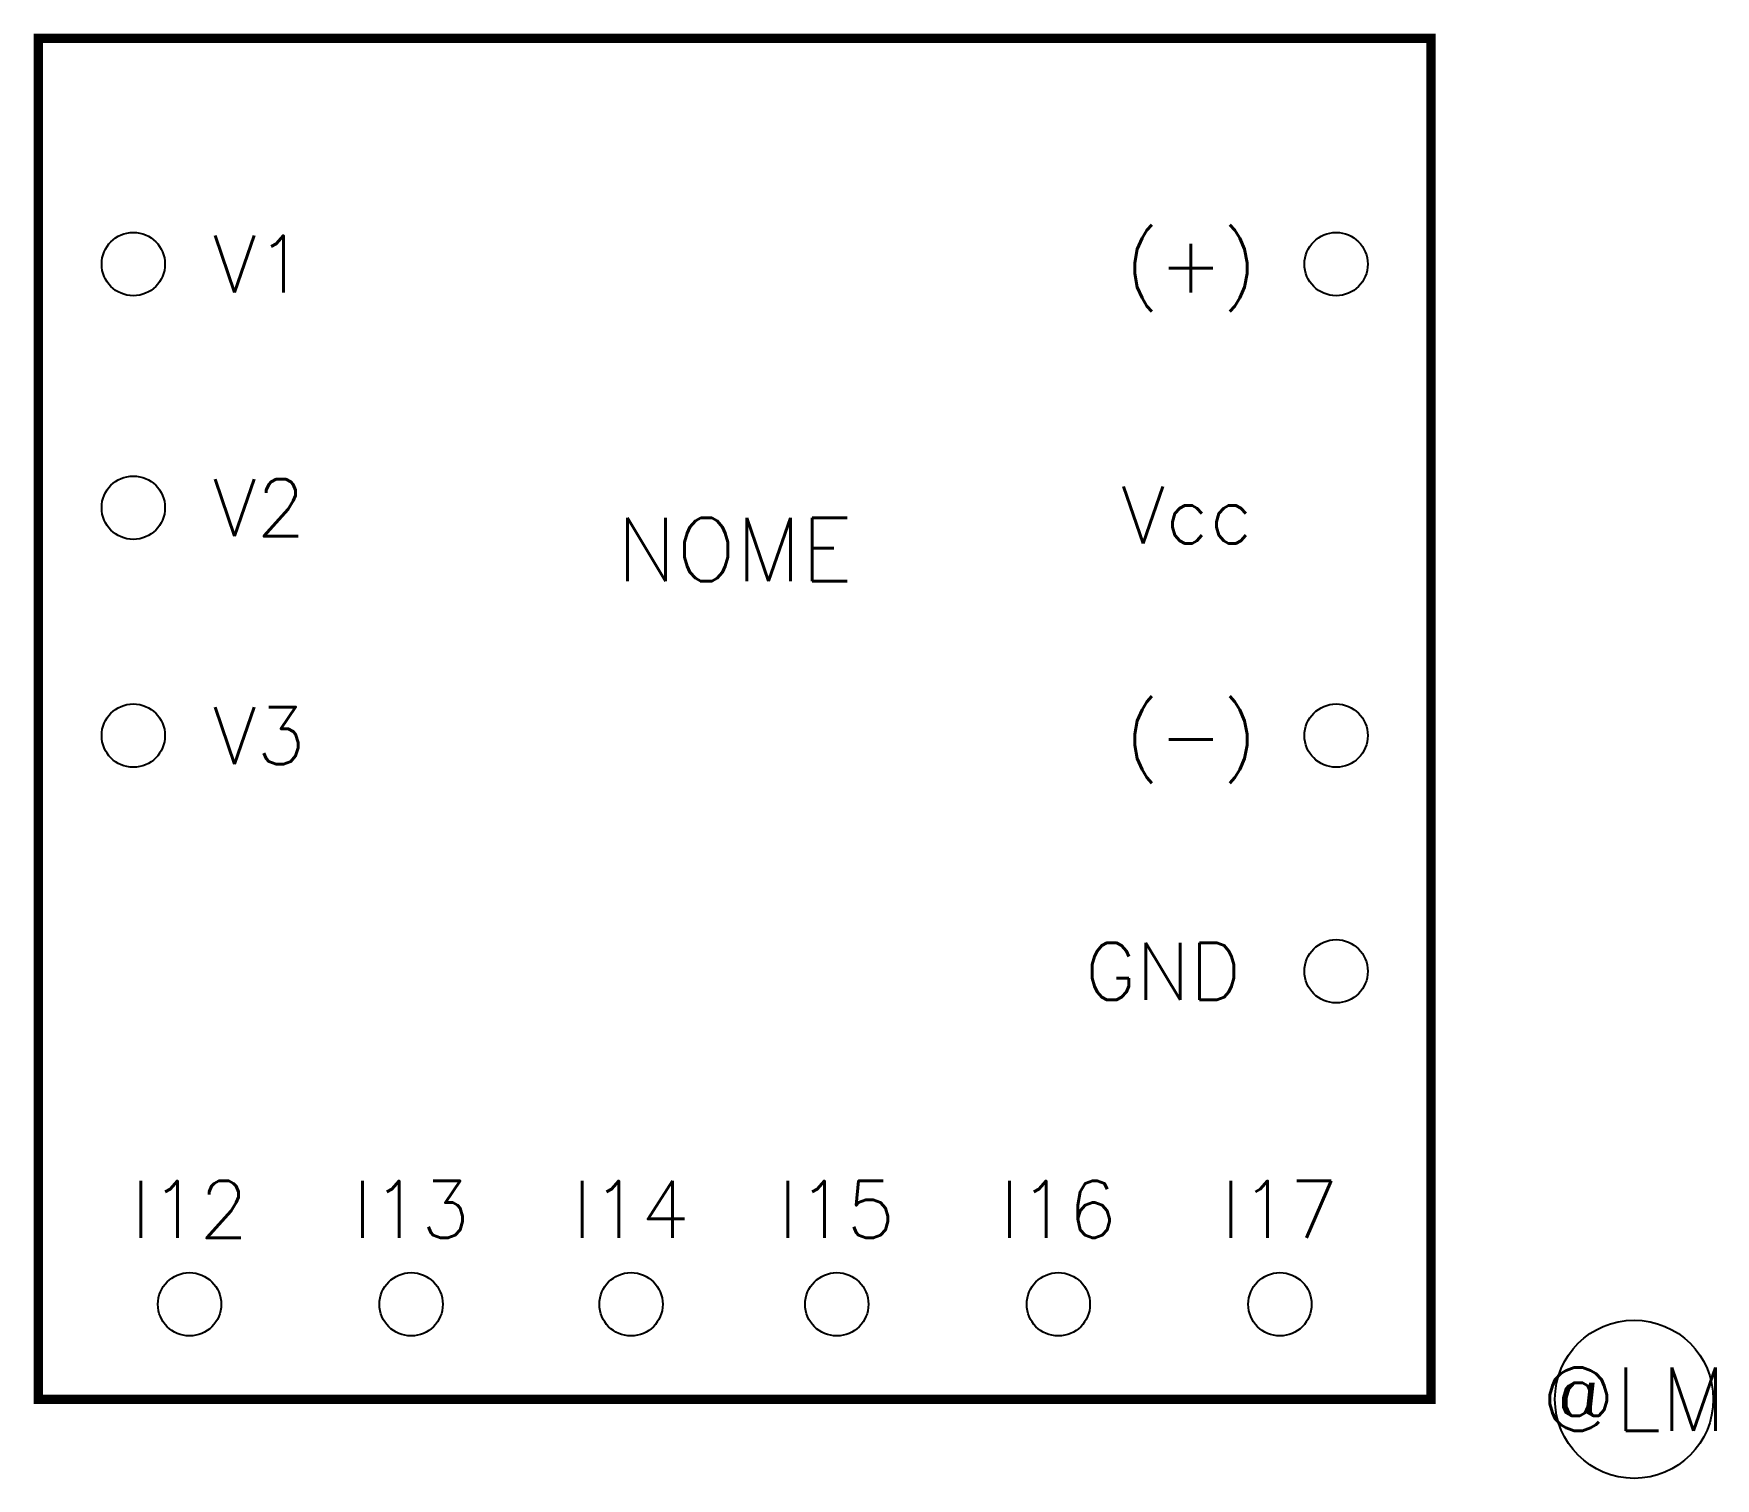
# Model space of a CAD drawing. Header units: millimetres. Extents: x -22.2 to 31, y -45.5 to 0.1.
import ezdxf
from ezdxf.enums import TextEntityAlignment as Align

# ---------------------------------------------------------------- set-up
doc = ezdxf.new("R2010")
doc.units = ezdxf.units.MM
doc.styles.add('ROMANS', font='romans', dxfattribs={"height": 0.2})

msp = doc.modelspace()

# ---------------------------------------------------------------- linework, layer by layer
at = {"color": 5, "const_width": 0.3}
msp.add_lwpolyline([(-22, 0), (-22, -43), (22, -43), (22, 0)], close=True, dxfattribs=at)
at = {"linetype": 'Continuous'}
for centre in [(-19, -7.132), (19, -7.132), (-19, -14.829), (-19, -22.03), (19, -22.03), (19, -29.478), (-17.224, -40), (-10.224, -40), (-3.276, -40), (3.224, -40), (10.224, -40), (17.224, -40)]:
    msp.add_circle(centre, 1, dxfattribs=at)
msp.add_circle((28.414, -43), 2.5)

# ---------------------------------------------------------------- texts
at = {"style": 'ROMANS'}
msp.add_text('Vcc', height=1.8, dxfattribs=at).set_placement((12.21, -15.059), align=Align.MIDDLE_LEFT)
at = {"color": 7, "style": 'ROMANS', "flags": 4}
for tag, text, p in [('V1', 'V1', (-16.496, -7.13)), ('V2', 'V2', (-16.496, -14.83)), ('V3', 'V3', (-16.496, -22.03))]:
    msp.add_attdef(tag, text=text, height=1.8, dxfattribs=at).set_placement(p, align=Align.MIDDLE_LEFT)
for tag, text, p in [('(+)', '(+)', (16.495, -7.13)), ('(-)', '(-)', (16.495, -22.03)), ('GND', 'GND', (16, -29.48))]:
    msp.add_attdef(tag, text=text, height=1.8, dxfattribs=at).set_placement(p, align=Align.MIDDLE_RIGHT)
at = {"style": 'ROMANS', "flags": 4}
for tag, text, p in [('NOME', 'NOME', (0, -16.154)), ('@LM', '@LM', (28.41, -43))]:
    msp.add_attdef(tag, text=text, height=2, dxfattribs=at).set_placement(p, align=Align.MIDDLE_CENTER)
at = {"color": 7, "style": 'ROMANS', "flags": 4}
for tag, text, p in [('I12', 'I12', (-17.22, -37)), ('I13', 'I13', (-10.22, -37)), ('I14', 'I14', (-3.28, -37)), ('I15', 'I15', (3.22, -37)), ('I16', 'I16', (10.22, -37)), ('I17', 'I17', (17.22, -37))]:
    msp.add_attdef(tag, text=text, height=1.8, dxfattribs=at).set_placement(p, align=Align.MIDDLE_CENTER)

doc.saveas('drawing.dxf')
